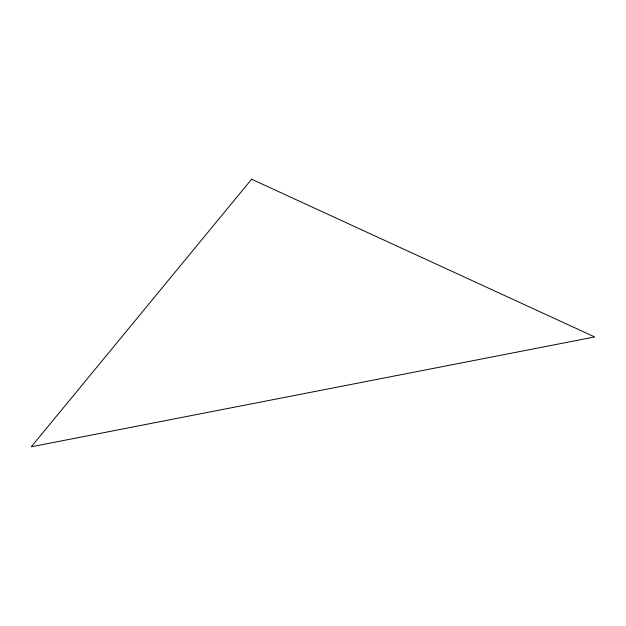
<?xml version="1.0" encoding="UTF-8"?>
<svg xmlns="http://www.w3.org/2000/svg" width="626" height="626" viewBox="0 0 626 626"><rect width="100%" height="100%" fill="white"/><g stroke="black" fill="none" stroke-linecap="round" stroke-linejoin="round"><path stroke-width="0.94" d="M251.605 179.216L31.3 446.784L594.7 336.945L251.605 179.216"/></g></svg>
